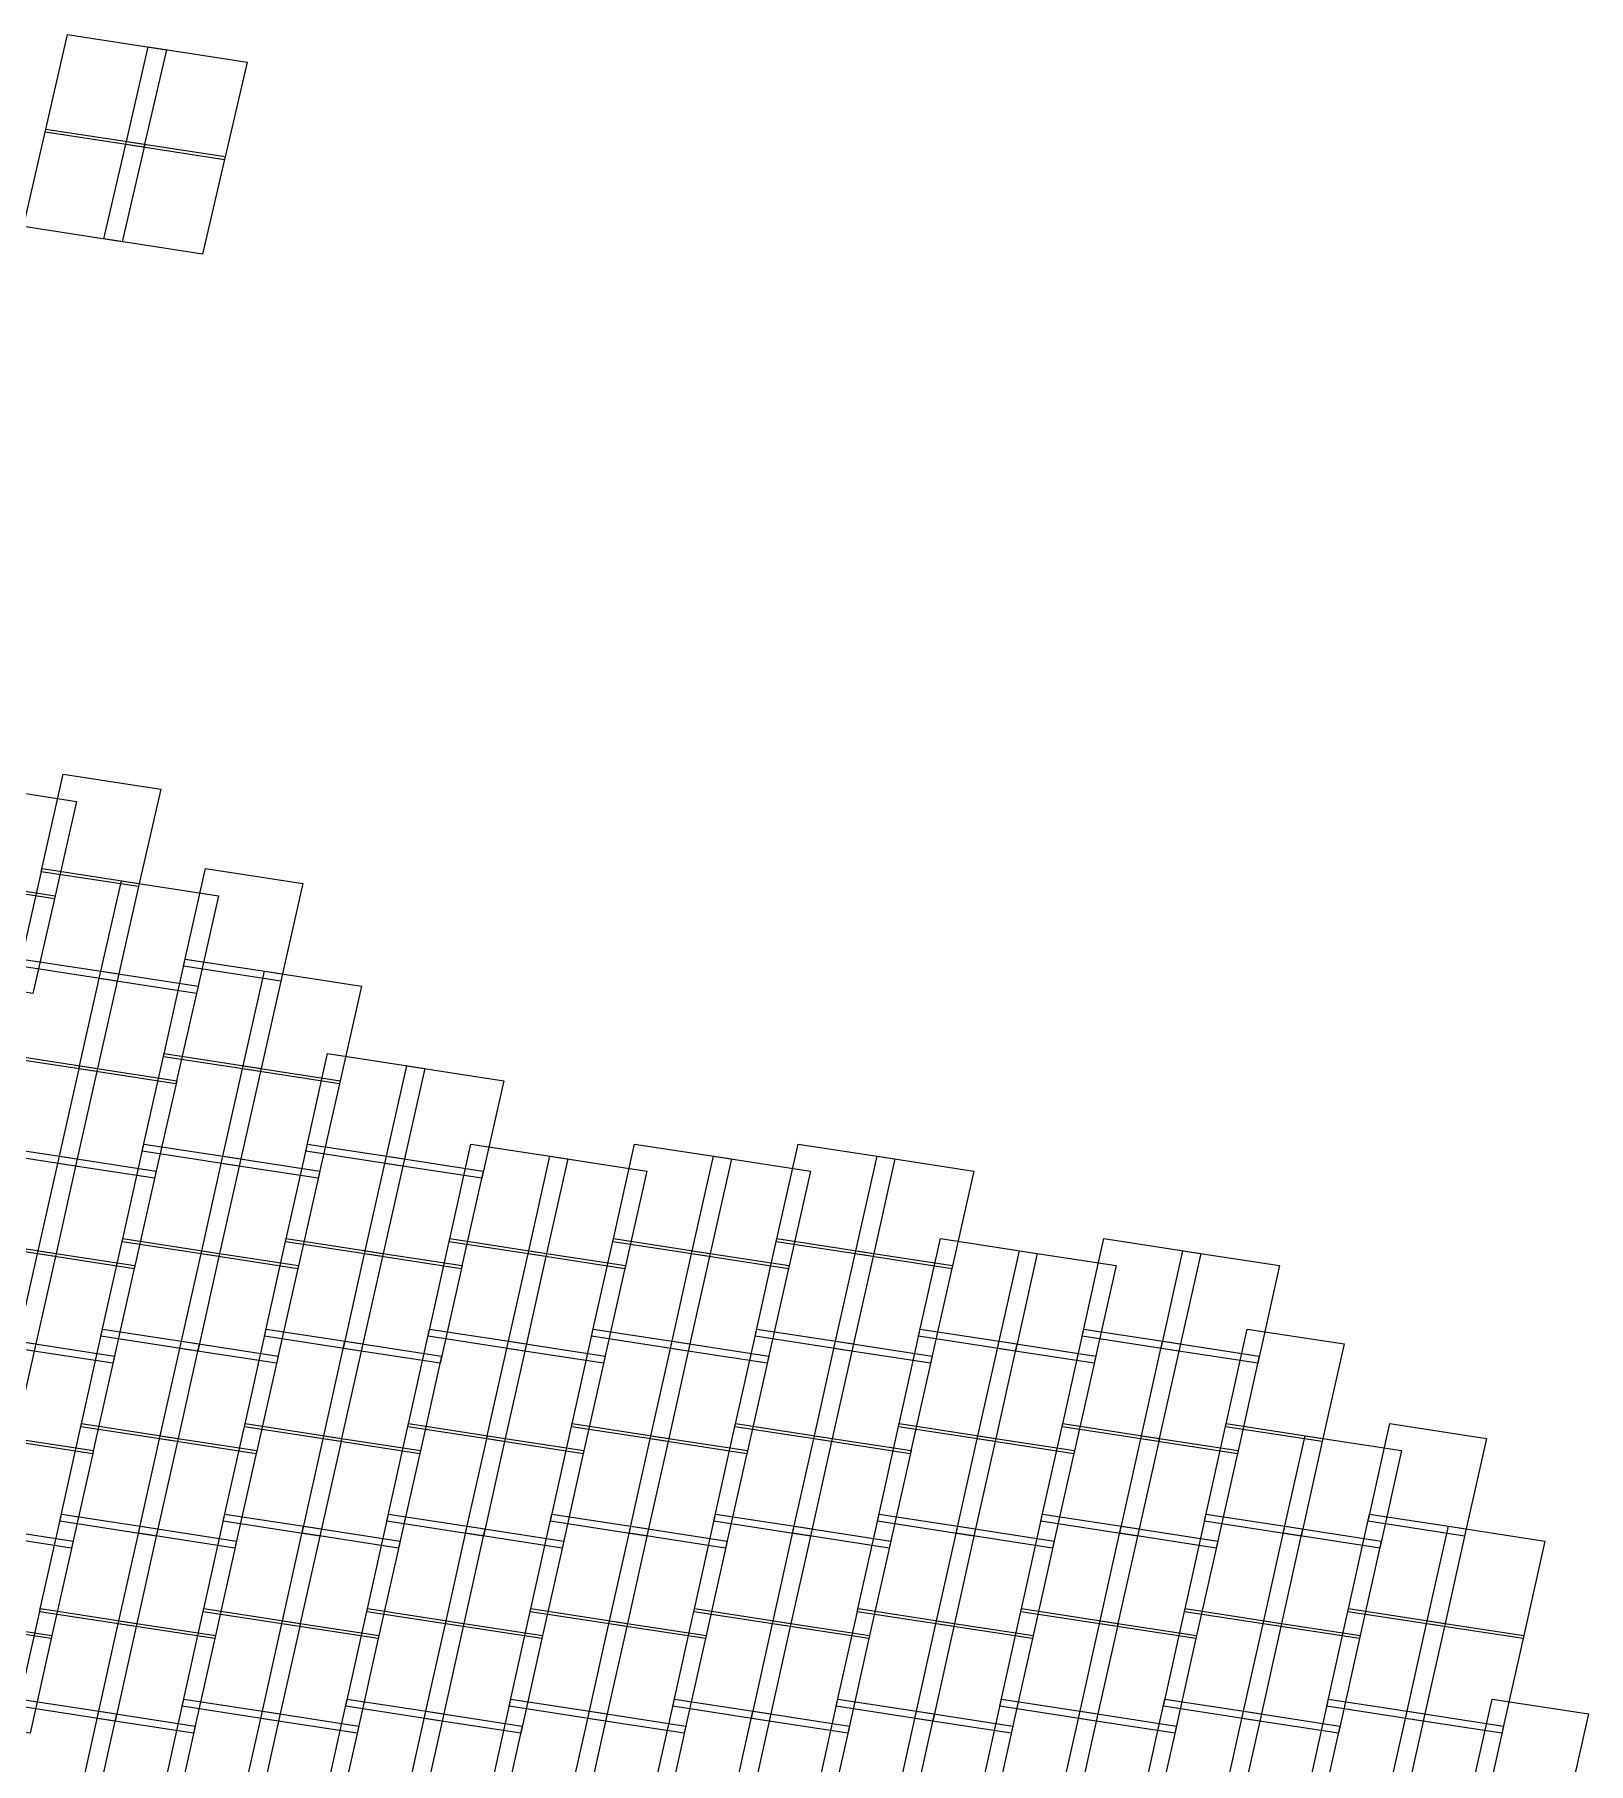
# Model space of a CAD drawing. Header units: metres. Extents: x -83.3 to -29.5, y -56.4 to 14.4.
# Drawn here: x -60.12 to -50.09, y 2.68 to 13.84 of the extents above; entities that cross this region are included whole.
import ezdxf

# ---------------------------------------------------------------- set-up
doc = ezdxf.new("R2010")
doc.units = ezdxf.units.M

msp = doc.modelspace()

# ---------------------------------------------------------------- linework, layer by layer
at = {"layer": 'Layer__irs_1c_south_america_shp'}
for points in [[(-59.90547, 13.8397), (-59.26604, 13.74199), (-59.41184, 13.11259), (-60.04966, 13.21007), (-59.90547, 13.8397)], [(-59.38419, 13.76017), (-58.74516, 13.66114), (-58.89228, 13.03196), (-59.5297, 13.13073), (-59.38419, 13.76017)], [(-60.04512, 13.22991), (-59.40726, 13.13243), (-59.55256, 12.50295), (-60.18889, 12.60023), (-60.04512, 13.22991)], [(-59.5251, 13.15056), (-58.88763, 13.05178), (-59.03418, 12.42253), (-59.67014, 12.52104), (-59.5251, 13.15056)], [(-59.93292, 9.06607), (-59.30377, 8.96971), (-59.44634, 8.3398), (-60.07445, 8.43603), (-59.93292, 9.06607)], [(-60.47577, 8.9876), (-59.84689, 8.89036), (-59.99027, 8.2606), (-60.61814, 8.35766), (-60.47577, 8.9876)], [(-60.61364, 8.37751), (-59.98575, 8.28046), (-60.12874, 7.65063), (-60.75573, 7.7475), (-60.61364, 8.37751)], [(-60.07, 8.45589), (-59.44184, 8.35965), (-59.58409, 7.72967), (-60.21129, 7.8258), (-60.07, 8.45589)], [(-59.55791, 8.37751), (-58.93003, 8.28046), (-59.07302, 7.65063), (-59.7, 7.7475), (-59.55791, 8.37751)], [(-59.01427, 8.45589), (-58.38611, 8.35965), (-58.52837, 7.72967), (-59.15557, 7.8258), (-59.01427, 8.45589)], [(-60.20088, 7.87222), (-59.57362, 7.77607), (-59.71561, 7.14606), (-60.34198, 7.2421), (-60.20088, 7.87222)], [(-59.14516, 7.87222), (-58.5179, 7.77607), (-58.65989, 7.14606), (-59.28626, 7.2421), (-59.14516, 7.87222)], [(-59.68954, 7.79391), (-59.06252, 7.69703), (-59.20519, 7.06715), (-59.83135, 7.16387), (-59.68954, 7.79391)], [(-58.63382, 7.79391), (-58.00679, 7.69703), (-58.14946, 7.06715), (-58.77562, 7.16387), (-58.63382, 7.79391)], [(-60.33754, 7.26195), (-59.71112, 7.16592), (-59.85283, 6.53585), (-60.47844, 6.63181), (-60.33754, 7.26195)], [(-59.28181, 7.26195), (-58.6554, 7.16592), (-58.79711, 6.53585), (-59.42272, 6.63181), (-59.28181, 7.26195)], [(-58.22609, 7.26195), (-57.59967, 7.16592), (-57.74138, 6.53585), (-58.36699, 6.63181), (-58.22609, 7.26195)], [(-59.82687, 7.18373), (-59.20068, 7.087), (-59.34305, 6.45708), (-59.96845, 6.55365), (-59.82687, 7.18373)], [(-58.77115, 7.18373), (-58.14496, 7.087), (-58.28733, 6.45708), (-58.91272, 6.55365), (-58.77115, 7.18373)], [(-57.71542, 7.18373), (-57.08923, 7.087), (-57.2316, 6.45708), (-57.857, 6.55365), (-57.71542, 7.18373)], [(-60.46807, 6.67821), (-59.84241, 6.58226), (-59.98389, 5.95215), (-60.60881, 6.04803), (-60.46807, 6.67821)], [(-59.95803, 6.60005), (-59.33257, 6.50346), (-59.47463, 5.87348), (-60.09937, 5.96993), (-59.95803, 6.60005)], [(-59.41234, 6.67821), (-58.78669, 6.58226), (-58.92817, 5.95215), (-59.55309, 6.04803), (-59.41234, 6.67821)], [(-58.9023, 6.60005), (-58.27684, 6.50346), (-58.4189, 5.87348), (-59.04364, 5.96993), (-58.9023, 6.60005)], [(-58.35662, 6.67821), (-57.73096, 6.58226), (-57.87244, 5.95215), (-58.49736, 6.04803), (-58.35662, 6.67821)], [(-57.84658, 6.60005), (-57.22112, 6.50346), (-57.36318, 5.87348), (-57.98792, 5.96993), (-57.84658, 6.60005)], [(-57.30092, 6.67821), (-56.67527, 6.58226), (-56.81675, 5.95215), (-57.44167, 6.04803), (-57.30092, 6.67821)], [(-56.79088, 6.60005), (-56.16542, 6.50346), (-56.30748, 5.87348), (-56.93222, 5.96993), (-56.79088, 6.60005)], [(-56.2452, 6.67821), (-55.61954, 6.58226), (-55.76102, 5.95215), (-56.38594, 6.04803), (-56.2452, 6.67821)], [(-55.73516, 6.60005), (-55.1097, 6.50346), (-55.25176, 5.87348), (-55.8765, 5.96993), (-55.73516, 6.60005)], [(-55.18947, 6.67821), (-54.56382, 6.58226), (-54.7053, 5.95215), (-55.33022, 6.04803), (-55.18947, 6.67821)], [(-54.67943, 6.60005), (-54.05397, 6.50346), (-54.19603, 5.87348), (-54.82077, 5.96993), (-54.67943, 6.60005)], [(-60.60437, 6.0679), (-59.97943, 5.97202), (-60.1207, 5.34188), (-60.74497, 5.43769), (-60.60437, 6.0679)], [(-59.54865, 6.0679), (-58.92371, 5.97202), (-59.06498, 5.34188), (-59.68924, 5.43769), (-59.54865, 6.0679)], [(-58.49292, 6.0679), (-57.86798, 5.97202), (-58.00925, 5.34188), (-58.63352, 5.43769), (-58.49292, 6.0679)], [(-57.43723, 6.0679), (-56.81229, 5.97202), (-56.95356, 5.34188), (-57.57782, 5.43769), (-57.43723, 6.0679)], [(-56.3815, 6.0679), (-55.75657, 5.97202), (-55.89783, 5.34188), (-56.5221, 5.43769), (-56.3815, 6.0679)], [(-55.32578, 6.0679), (-54.70084, 5.97202), (-54.84211, 5.34188), (-55.46637, 5.43769), (-55.32578, 6.0679)], [(-54.27005, 6.0679), (-53.64511, 5.97202), (-53.78638, 5.34188), (-54.41065, 5.43769), (-54.27005, 6.0679)], [(-53.21436, 6.0679), (-52.58942, 5.97202), (-52.73069, 5.34188), (-53.35495, 5.43769), (-53.21436, 6.0679)], [(-60.09493, 5.9898), (-59.47017, 5.89334), (-59.61194, 5.26332), (-60.23606, 5.35963), (-60.09493, 5.9898)], [(-59.0392, 5.9898), (-58.41445, 5.89334), (-58.55622, 5.26332), (-59.18033, 5.35963), (-59.0392, 5.9898)], [(-57.98348, 5.9898), (-57.35872, 5.89334), (-57.50049, 5.26332), (-58.12461, 5.35963), (-57.98348, 5.9898)], [(-56.92778, 5.9898), (-56.30303, 5.89334), (-56.4448, 5.26332), (-57.06891, 5.35963), (-56.92778, 5.9898)], [(-55.87206, 5.9898), (-55.2473, 5.89334), (-55.38907, 5.26332), (-56.01319, 5.35963), (-55.87206, 5.9898)], [(-54.81633, 5.9898), (-54.19158, 5.89334), (-54.33335, 5.26332), (-54.95746, 5.35963), (-54.81633, 5.9898)], [(-53.76061, 5.9898), (-53.13585, 5.89334), (-53.27762, 5.26332), (-53.90174, 5.35963), (-53.76061, 5.9898)], [(-52.70491, 5.9898), (-52.08016, 5.89334), (-52.22193, 5.26332), (-52.84604, 5.35963), (-52.70491, 5.9898)], [(-60.73462, 5.48411), (-60.11029, 5.3883), (-60.25136, 4.75813), (-60.87508, 4.85388), (-60.73462, 5.48411)], [(-59.6789, 5.48411), (-59.05457, 5.3883), (-59.19564, 4.75813), (-59.81935, 4.85388), (-59.6789, 5.48411)], [(-58.62317, 5.48411), (-57.99884, 5.3883), (-58.13991, 4.75813), (-58.76363, 4.85388), (-58.62317, 5.48411)], [(-57.56748, 5.48411), (-56.94315, 5.3883), (-57.08422, 4.75813), (-57.70794, 4.85388), (-57.56748, 5.48411)], [(-56.51175, 5.48411), (-55.88742, 5.3883), (-56.02849, 4.75813), (-56.65221, 4.85388), (-56.51175, 5.48411)], [(-55.45603, 5.48411), (-54.8317, 5.3883), (-54.97277, 4.75813), (-55.59649, 4.85388), (-55.45603, 5.48411)], [(-54.4003, 5.48411), (-53.77597, 5.3883), (-53.91704, 4.75813), (-54.54076, 4.85388), (-54.4003, 5.48411)], [(-53.34461, 5.48411), (-52.72028, 5.3883), (-52.86135, 4.75813), (-53.48507, 4.85388), (-53.34461, 5.48411)], [(-52.28888, 5.48411), (-51.66455, 5.3883), (-51.80562, 4.75813), (-52.42934, 4.85388), (-52.28888, 5.48411)], [(-60.22568, 5.40606), (-59.60151, 5.30973), (-59.74305, 4.67966), (-60.36664, 4.77587), (-60.22568, 5.40606)], [(-59.16996, 5.40606), (-58.54578, 5.30973), (-58.68732, 4.67966), (-59.31092, 4.77587), (-59.16996, 5.40606)], [(-58.11423, 5.40606), (-57.49006, 5.30973), (-57.6316, 4.67966), (-58.25519, 4.77587), (-58.11423, 5.40606)], [(-57.05854, 5.40606), (-56.43436, 5.30973), (-56.5759, 4.67966), (-57.1995, 4.77587), (-57.05854, 5.40606)], [(-56.00281, 5.40606), (-55.37864, 5.30973), (-55.52018, 4.67966), (-56.14377, 4.77587), (-56.00281, 5.40606)], [(-54.94709, 5.40606), (-54.32291, 5.30973), (-54.46445, 4.67966), (-55.08805, 4.77587), (-54.94709, 5.40606)], [(-53.89136, 5.40606), (-53.26719, 5.30973), (-53.40873, 4.67966), (-54.03232, 4.77587), (-53.89136, 5.40606)], [(-52.83567, 5.40606), (-52.21149, 5.30973), (-52.35303, 4.67966), (-52.97663, 4.77587), (-52.83567, 5.40606)], [(-59.81495, 4.87374), (-59.1912, 4.77799), (-59.3321, 4.14781), (-59.95531, 4.2435), (-59.81495, 4.87374)], [(-58.75922, 4.87374), (-58.13547, 4.77799), (-58.27637, 4.14781), (-58.89959, 4.2435), (-58.75922, 4.87374)], [(-57.70353, 4.87374), (-57.07978, 4.77799), (-57.22068, 4.14781), (-57.84389, 4.2435), (-57.70353, 4.87374)], [(-56.6478, 4.87374), (-56.02405, 4.77799), (-56.16495, 4.14781), (-56.78817, 4.2435), (-56.6478, 4.87374)], [(-55.59208, 4.87374), (-54.96833, 4.77799), (-55.10923, 4.14781), (-55.73244, 4.2435), (-55.59208, 4.87374)], [(-54.53635, 4.87374), (-53.9126, 4.77799), (-54.0535, 4.14781), (-54.67672, 4.2435), (-54.53635, 4.87374)], [(-53.48066, 4.87374), (-52.85691, 4.77799), (-52.99781, 4.14781), (-53.62102, 4.2435), (-53.48066, 4.87374)], [(-52.42493, 4.87374), (-51.80118, 4.77799), (-51.94208, 4.14781), (-52.5653, 4.2435), (-52.42493, 4.87374)], [(-51.36921, 4.87374), (-50.74546, 4.77799), (-50.88636, 4.14781), (-51.50957, 4.2435), (-51.36921, 4.87374)], [(-60.3622, 4.79573), (-59.73859, 4.69952), (-59.8799, 4.06942), (-60.50299, 4.16553), (-60.3622, 4.79573)], [(-59.30648, 4.79573), (-58.68287, 4.69952), (-58.82418, 4.06942), (-59.44727, 4.16553), (-59.30648, 4.79573)], [(-58.25075, 4.79573), (-57.62714, 4.69952), (-57.76845, 4.06942), (-58.39154, 4.16553), (-58.25075, 4.79573)], [(-57.19506, 4.79573), (-56.57145, 4.69952), (-56.71276, 4.06942), (-57.33585, 4.16553), (-57.19506, 4.79573)], [(-56.13933, 4.79573), (-55.51572, 4.69952), (-55.65703, 4.06942), (-56.28012, 4.16553), (-56.13933, 4.79573)], [(-55.08361, 4.79573), (-54.46, 4.69952), (-54.60131, 4.06942), (-55.2244, 4.16553), (-55.08361, 4.79573)], [(-54.02788, 4.79573), (-53.40427, 4.69952), (-53.54558, 4.06942), (-54.16867, 4.16553), (-54.02788, 4.79573)], [(-52.97219, 4.79573), (-52.34858, 4.69952), (-52.48989, 4.06942), (-53.11298, 4.16553), (-52.97219, 4.79573)], [(-51.91646, 4.79573), (-51.29285, 4.69952), (-51.43416, 4.06942), (-52.05725, 4.16553), (-51.91646, 4.79573)], [(-59.94496, 4.28993), (-59.32172, 4.19423), (-59.46247, 3.56401), (-60.08524, 3.65967), (-59.94496, 4.28993)], [(-58.88924, 4.28993), (-58.26599, 4.19423), (-58.40674, 3.56401), (-59.02951, 3.65967), (-58.88924, 4.28993)], [(-57.83354, 4.28993), (-57.2103, 4.19423), (-57.35105, 3.56401), (-57.97382, 3.65967), (-57.83354, 4.28993)], [(-56.77782, 4.28993), (-56.15457, 4.19423), (-56.29532, 3.56401), (-56.91809, 3.65967), (-56.77782, 4.28993)], [(-55.72209, 4.28993), (-55.09885, 4.19423), (-55.2396, 3.56401), (-55.86237, 3.65967), (-55.72209, 4.28993)], [(-54.66637, 4.28993), (-54.04312, 4.19423), (-54.18387, 3.56401), (-54.80664, 3.65967), (-54.66637, 4.28993)], [(-53.61067, 4.28993), (-52.98743, 4.19423), (-53.12818, 3.56401), (-53.75095, 3.65967), (-53.61067, 4.28993)], [(-52.55495, 4.28993), (-51.9317, 4.19423), (-52.07245, 3.56401), (-52.69522, 3.65967), (-52.55495, 4.28993)], [(-51.49922, 4.28993), (-50.87598, 4.19423), (-51.01673, 3.56401), (-51.6395, 3.65967), (-51.49922, 4.28993)], [(-60.49261, 4.21196), (-59.86951, 4.11584), (-60.01059, 3.48571), (-60.63329, 3.58172), (-60.49261, 4.21196)], [(-59.43689, 4.21196), (-58.81378, 4.11584), (-58.95487, 3.48571), (-59.57756, 3.58172), (-59.43689, 4.21196)], [(-58.38116, 4.21196), (-57.75806, 4.11584), (-57.89914, 3.48571), (-58.52184, 3.58172), (-58.38116, 4.21196)], [(-57.32547, 4.21196), (-56.70236, 4.11584), (-56.84345, 3.48571), (-57.46614, 3.58172), (-57.32547, 4.21196)], [(-56.26974, 4.21196), (-55.64664, 4.11584), (-55.78772, 3.48571), (-56.41042, 3.58172), (-56.26974, 4.21196)], [(-55.21402, 4.21196), (-54.59091, 4.11584), (-54.732, 3.48571), (-55.35469, 3.58172), (-55.21402, 4.21196)], [(-54.15829, 4.21196), (-53.53519, 4.11584), (-53.67627, 3.48571), (-54.29897, 3.58172), (-54.15829, 4.21196)], [(-53.1026, 4.21196), (-52.47949, 4.11584), (-52.62058, 3.48571), (-53.24327, 3.58172), (-53.1026, 4.21196)], [(-52.04687, 4.21196), (-51.42377, 4.11584), (-51.56485, 3.48571), (-52.18755, 3.58172), (-52.04687, 4.21196)], [(-50.99115, 4.21196), (-50.36804, 4.11584), (-50.50913, 3.48571), (-51.13182, 3.58172), (-50.99115, 4.21196)], [(-60.62886, 3.60158), (-60.00617, 3.50557), (-60.14707, 2.87541), (-60.76941, 2.97134), (-60.62886, 3.60158)], [(-60.08081, 3.67954), (-59.45803, 3.58387), (-59.59865, 2.95363), (-60.22107, 3.04927), (-60.08081, 3.67954)], [(-59.57314, 3.60158), (-58.95044, 3.50557), (-59.09134, 2.87541), (-59.71369, 2.97134), (-59.57314, 3.60158)], [(-59.02509, 3.67954), (-58.4023, 3.58387), (-58.54293, 2.95363), (-59.16534, 3.04927), (-59.02509, 3.67954)], [(-58.51741, 3.60158), (-57.89472, 3.50557), (-58.03562, 2.87541), (-58.65796, 2.97134), (-58.51741, 3.60158)], [(-57.96939, 3.67954), (-57.34661, 3.58387), (-57.48723, 2.95363), (-58.10965, 3.04927), (-57.96939, 3.67954)], [(-57.46172, 3.60158), (-56.83902, 3.50557), (-56.97992, 2.87541), (-57.60227, 2.97134), (-57.46172, 3.60158)], [(-56.91367, 3.67954), (-56.29088, 3.58387), (-56.43151, 2.95363), (-57.05392, 3.04927), (-56.91367, 3.67954)], [(-56.40599, 3.60158), (-55.7833, 3.50557), (-55.9242, 2.87541), (-56.54654, 2.97134), (-56.40599, 3.60158)], [(-55.85794, 3.67954), (-55.23516, 3.58387), (-55.37578, 2.95363), (-55.9982, 3.04927), (-55.85794, 3.67954)], [(-55.35027, 3.60158), (-54.72757, 3.50557), (-54.86847, 2.87541), (-55.49082, 2.97134), (-55.35027, 3.60158)], [(-54.80222, 3.67954), (-54.17943, 3.58387), (-54.32006, 2.95363), (-54.94247, 3.04927), (-54.80222, 3.67954)], [(-54.29454, 3.60158), (-53.67185, 3.50557), (-53.81275, 2.87541), (-54.43509, 2.97134), (-54.29454, 3.60158)], [(-53.74652, 3.67954), (-53.12374, 3.58387), (-53.26436, 2.95363), (-53.88678, 3.04927), (-53.74652, 3.67954)], [(-53.23885, 3.60158), (-52.61615, 3.50557), (-52.75705, 2.87541), (-53.3794, 2.97134), (-53.23885, 3.60158)], [(-52.6908, 3.67954), (-52.06801, 3.58387), (-52.20864, 2.95363), (-52.83105, 3.04927), (-52.6908, 3.67954)], [(-52.18312, 3.60158), (-51.56043, 3.50557), (-51.70133, 2.87541), (-52.32367, 2.97134), (-52.18312, 3.60158)], [(-51.63507, 3.67954), (-51.01229, 3.58387), (-51.15291, 2.95363), (-51.77533, 3.04927), (-51.63507, 3.67954)], [(-51.1274, 3.60158), (-50.5047, 3.50557), (-50.6456, 2.87541), (-51.26795, 2.97134), (-51.1274, 3.60158)], [(-60.21072, 3.0957), (-59.58829, 3.00006), (-59.72879, 2.36979), (-60.35092, 2.46542), (-60.21072, 3.0957)], [(-59.70332, 3.01776), (-59.08096, 2.92183), (-59.22173, 2.29163), (-59.84378, 2.38749), (-59.70332, 3.01776)], [(-59.155, 3.0957), (-58.53256, 3.00006), (-58.67307, 2.36979), (-59.2952, 2.46542), (-59.155, 3.0957)], [(-58.6476, 3.01776), (-58.02524, 2.92183), (-58.166, 2.29163), (-58.78806, 2.38749), (-58.6476, 3.01776)], [(-58.0993, 3.0957), (-57.47687, 3.00006), (-57.61737, 2.36979), (-58.2395, 2.46542), (-58.0993, 3.0957)], [(-57.5919, 3.01776), (-56.96954, 2.92183), (-57.11031, 2.29163), (-57.73236, 2.38749), (-57.5919, 3.01776)], [(-57.04358, 3.0957), (-56.42114, 3.00006), (-56.56165, 2.36979), (-57.18378, 2.46542), (-57.04358, 3.0957)], [(-56.53618, 3.01776), (-55.91382, 2.92183), (-56.05458, 2.29163), (-56.67664, 2.38749), (-56.53618, 3.01776)], [(-55.98785, 3.0957), (-55.36542, 3.00006), (-55.50592, 2.36979), (-56.12805, 2.46542), (-55.98785, 3.0957)], [(-55.48045, 3.01776), (-54.85809, 2.92183), (-54.99886, 2.29163), (-55.62091, 2.38749), (-55.48045, 3.01776)], [(-54.93213, 3.0957), (-54.30969, 3.00006), (-54.4502, 2.36979), (-55.07233, 2.46542), (-54.93213, 3.0957)], [(-54.42473, 3.01776), (-53.80237, 2.92183), (-53.94313, 2.29163), (-54.56519, 2.38749), (-54.42473, 3.01776)], [(-53.87643, 3.0957), (-53.254, 3.00006), (-53.3945, 2.36979), (-54.01663, 2.46542), (-53.87643, 3.0957)], [(-53.36903, 3.01776), (-52.74667, 2.92183), (-52.88744, 2.29163), (-53.50949, 2.38749), (-53.36903, 3.01776)], [(-52.82071, 3.0957), (-52.19827, 3.00006), (-52.33878, 2.36979), (-52.96091, 2.46542), (-52.82071, 3.0957)], [(-52.31331, 3.01776), (-51.69095, 2.92183), (-51.83171, 2.29163), (-52.45377, 2.38749), (-52.31331, 3.01776)], [(-51.76498, 3.0957), (-51.14255, 3.00006), (-51.28305, 2.36979), (-51.90518, 2.46542), (-51.76498, 3.0957)], [(-51.25758, 3.01776), (-50.63522, 2.92183), (-50.77599, 2.29163), (-51.39804, 2.38749), (-51.25758, 3.01776)], [(-50.70926, 3.0957), (-50.08682, 3.00006), (-50.22733, 2.36979), (-50.84946, 2.46542), (-50.70926, 3.0957)]]:
    msp.add_lwpolyline(points, dxfattribs=at)

doc.saveas('drawing.dxf')
